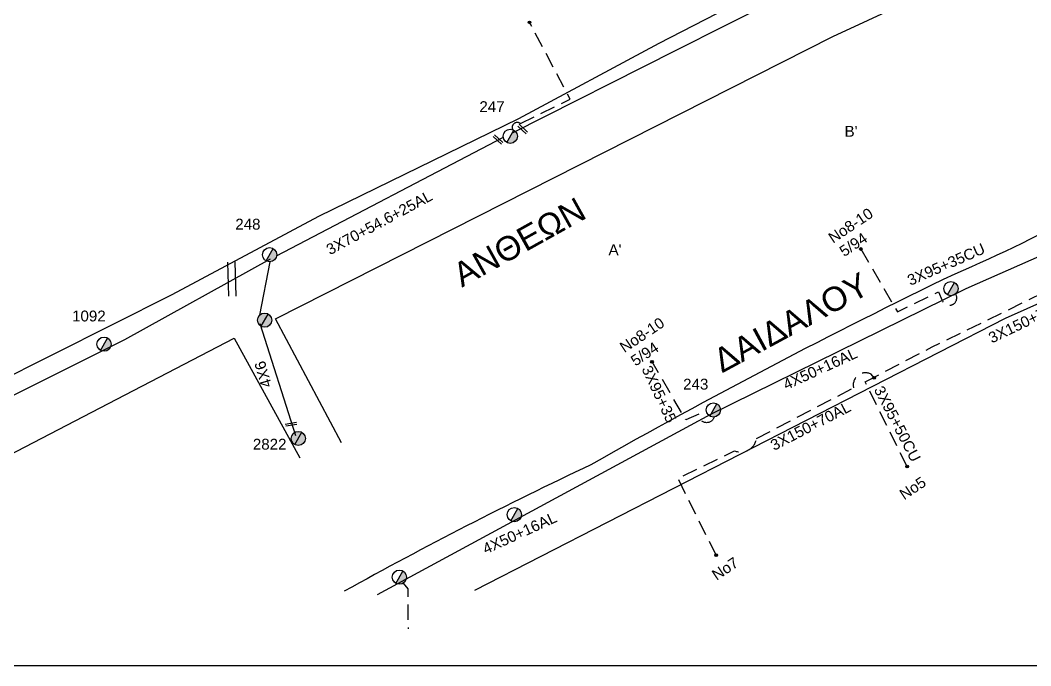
# Model space of a CAD drawing. Header units: millimetres. Extents: x 938 to 3112, y 793 to 1825.
# Drawn here: x 2677.2 to 2845.3, y 804.4 to 911.7 of the extents above; entities that cross this region are included whole.
import ezdxf
from ezdxf.enums import TextEntityAlignment as Align

# ---------------------------------------------------------------- set-up
doc = ezdxf.new("R2010")
doc.units = ezdxf.units.MM
doc.linetypes.add('DASHED', pattern=[19.05, 12.7, -6.35])
for name, color, linetype in [('Γέφυρες Εναερίου Δικτύου', 7, 'Continuous'), ('Γυμνά εναέρια ΧΤ και ΦΟΠ (3Φ)   4x50+16AL', 7, 'Continuous'), ('Επιγραφές - Σχήματα', 7, 'Continuous'), ('Καλώδια ΧΤ   3x150+70AL', 7, 'DASHED'), ('Καλώδια ΧΤ   3x95+35CU', 7, 'DASHED'), ('Καλώδια ΧΤ   3x95+50CU', 7, 'DASHED'), ('Μηχανική τομή', 7, 'Continuous'), ('Στύλος Ξύλινος', 7, 'Continuous'), ('Στύλος Ξύλινος @ 1', 7, 'Continuous'), ('Στύλος ΦΜ', 7, 'Continuous'), ('Στύλος ΦΜ @ 1', 7, 'Continuous'), ('Συνδέσεις', 7, 'Continuous'), ('Συνεστραμμένα ΧΤ   3x70+54.6+25AL', 7, 'SYN_LINE'), ('Τομή', 7, 'Continuous'), ('Υπόβαθρο ΔΕΗ', 7, 'Continuous')]:
    doc.layers.add(name, color=color, linetype=linetype)
doc.styles.get("Standard").update_dxf_attribs({"font": 'arial.ttf'})
doc.linetypes.add('SYN_LINE', pattern='A,0.5,-0.0001,["/\\/\\/\\/",Standard,S=0.1,R=0,X=0,Y=-0.05],-0.25', length=0.7501)

# ---------------------------------------------------------------- blocks, each defined once
blk = doc.blocks.new('ΥΠΑΡΧΩΝ ΤΣΙΜΕΝΤΕΝΙΟΣ ΣΤΥΛΟΣ')
at = {"layer": 'Στύλος ΦΜ'}
blk.add_hatch(color=256, dxfattribs=at).paths.add_polyline_path([(-1.29, -2.28, 0.574793), (2.62, 0, 0.268822), (1.3, 2.27)])
blk.add_line((-1.29, -2.28), (1.3, 2.27), dxfattribs=at)
blk.add_circle((0, 0), 2.62, dxfattribs=at)
at = {"layer": 'Στύλος ΦΜ', "flags": 4}
for tag, p in [('ΑΡΙΘΜΟΣ', (-4.68, 8.05)), ('ΤΥΠΟΣ', (-4.91, 3.03))]:
    blk.add_attdef(tag, p, '', height=4, dxfattribs=at)
blk = doc.blocks.new('ΤΟΜΗ')
at = {"layer": 'Τομή', "ltscale": 40}
for p, q in [((-5.68, 0), (5.68, 0)), ((5.68, -2.33), (-5.68, -2.33))]:
    blk.add_line(p, q, dxfattribs=at)
blk = doc.blocks.new('ΥΠΑΡΧΩΝ ΞΥΛΙΝΟΣ ΣΤΥΛΟΣ')
at = {"layer": 'Στύλος Ξύλινος'}
h = blk.add_hatch(color=7, dxfattribs=at)
h.paths.add_polyline_path([(-2.62, 0, 0.270008), (-1.29, -2.28), (1.3, 2.27, 0.576266)])
h.paths.add_polyline_path([(-1.29, -2.28, 0.574793), (2.62, 0, 0.268822), (1.3, 2.27)])
at = {"layer": 'Στύλος Ξύλινος', "color": 7}
blk.add_line((-1.29, -2.28), (1.3, 2.27), dxfattribs=at)
blk.add_circle((0, 0), 2.62, dxfattribs=at)
at = {"layer": 'Στύλος Ξύλινος', "flags": 4}
for tag, p in [('ΑΡΙΘΜΟΣ', (-4.91, 8.6)), ('ΤΥΠΟΣ', (-4.85, 3.39))]:
    blk.add_attdef(tag, p, '', height=4, dxfattribs=at)
blk = doc.blocks.new('ΜΗΧΑΝΙΚΗ ΤΟΜΗ')
at = {"layer": 'Μηχανική τομή', "ltscale": 40}
for p, q in [((-1.89, 0.78), (1.89, 0.78)), ((1.89, 0), (-1.89, 0))]:
    blk.add_line(p, q, dxfattribs=at)
blk = doc.blocks.new('_ΣΥΝΔΕΣΗ')
at = {"layer": 'Συνδέσεις', "linetype": 'SYN_LINE', "ltscale": 40}
blk.add_hatch(color=256, dxfattribs=at).paths.add_polyline_path([(0.5, -0.01, 1), (-0.5, -0.01, 1)])
at = {"layer": 'Συνδέσεις'}
blk.add_circle((0, -0.01), 0.5, dxfattribs=at)

msp = doc.modelspace()

# ---------------------------------------------------------------- linework, layer by layer
at = {"layer": 'Γέφυρες Εναερίου Δικτύου', "color": 151, "linetype": 'DASHED', "ltscale": 0.2, "flags": 128}
msp.add_lwpolyline([(2760.4, 894.5), (2768.66, 898.58), (2761.92, 911.34)], dxfattribs=at)
at = {"layer": 'Γέφυρες Εναερίου Δικτύου', "color": 151, "linetype": 'SYN_LINE', "ltscale": 20, "flags": 128}
msp.add_lwpolyline([(2723.05, 842.59), (2717.11, 861.21)], dxfattribs=at)
at = {"layer": 'Γέφυρες Εναερίου Δικτύου', "color": 2, "linetype": 'DASHED', "ltscale": 0.2}
msp.add_arc((2759.86, 893.87), 0.83, 49.4451, 205.7375, dxfattribs=at)
at = {"layer": 'Γυμνά εναέρια ΧΤ και ΦΟΠ (3Φ)   4x50+16AL', "color": 30, "flags": 128}
msp.add_lwpolyline([(2874.56, 888.17), (2874.56, 888.17), (2847.15, 872.64), (2834.46, 867.06), (2792.03, 846.17), (2736.59, 816.21)], dxfattribs=at)
at = {"layer": 'Γυμνά εναέρια ΧΤ και ΦΟΠ (3Φ)   4x50+16AL', "color": 30, "linetype": 'DASHED', "ltscale": 0.2, "flags": 128}
msp.add_lwpolyline([(2740.92, 818.14), (2741.66, 817.19), (2741.72, 810.53)], dxfattribs=at)
at = {"layer": 'Επιγραφές - Σχήματα'}
msp.add_lwpolyline([(974.02, 1807.96), (2963.81, 1807.96), (2963.81, 804.4), (974.02, 804.4)], close=True, dxfattribs=at)
at = {"layer": 'Καλώδια ΧΤ   3x150+70AL', "color": 2, "linetype": 'DASHED', "ltscale": 0.2}
msp.add_line((2799.68, 842.18), (2815.79, 850.59), dxfattribs=at)
at = {"layer": 'Καλώδια ΧΤ   3x150+70AL', "color": 2, "linetype": 'DASHED', "ltscale": 0.2, "flags": 128}
for points in [[(2817.73, 851.59), (2828.89, 857.41), (2860.75, 872.94, -0.461178), (2864.54, 875.33), (2887.48, 889.44)], [(2792.95, 822.77), (2786.59, 835.54), (2796, 840.13, 0.479863), (2799.68, 842.18)]]:
    msp.add_lwpolyline(points, format="xyb", dxfattribs=at)
at = {"layer": 'Καλώδια ΧΤ   3x95+35CU', "color": 30, "ltscale": 0.2, "flags": 128}
for points in [[(2817.02, 873.67), (2823.09, 863.22), (2829.89, 866.56), (2830.54, 865.13, 1.119846), (2832.76, 866.22, 2.949145)], [(2792.61, 845.74, -0.906312), (2790.05, 846.22), (2787.91, 845.25), (2782.28, 854.93)]]:
    msp.add_lwpolyline(points, format="xyb", dxfattribs=at)
at = {"layer": 'Καλώδια ΧΤ   3x95+50CU', "color": 2, "linetype": 'DASHED', "ltscale": 0.2, "flags": 128}
msp.add_lwpolyline([(2819.02, 852.17), (2819.22, 852.26), (2818.73, 852.84, 0.64681), (2815.79, 850.59)], format="xyb", dxfattribs=at)
msp.add_lwpolyline([(2824.69, 837.51), (2817.73, 851.59)], dxfattribs=at)
at = {"layer": 'Συνεστραμμένα ΧΤ   3x70+54.6+25AL', "color": 151, "linetype": 'SYN_LINE', "ltscale": 20, "flags": 128}
for points in [[(2759.06, 893), (2786.3, 906.69), (2818.86, 923.17), (2859.36, 943.23)], [(2719.86, 872.54), (2757.57, 892.25)]]:
    msp.add_lwpolyline(points, dxfattribs=at)
at = {"layer": 'Συνεστραμμένα ΧΤ   3x70+54.6+25AL', "color": 62, "linetype": 'SYN_LINE', "ltscale": 20, "flags": 128}
msp.add_lwpolyline([(2642.3, 832.45), (2694.64, 858.63), (2718.86, 872.02)], dxfattribs=at)
at = {"layer": 'Συνεστραμμένα ΧΤ   3x70+54.6+25AL', "color": 151, "linetype": 'SYN_LINE', "ltscale": 10, "flags": 128}
msp.add_lwpolyline([(2717.05, 862.69), (2718.78, 871.54)], dxfattribs=at)
at = {"layer": 'Υπόβαθρο ΔΕΗ', "flags": 128}
for points in [[(2572.65, 880.64), (2617.23, 821.23), (2649.75, 838.99), (2672.66, 851.15), (2702.49, 866.12), (2726.86, 879.15), (2760.13, 895.37), (2783.47, 907.9), (2829.67, 931.71), (2862.16, 947.38), (2843.44, 969.44), (2801.76, 1017.79), (2737.4, 979.78), (2678.52, 944.76), (2620.14, 908.85), (2572.65, 880.64)], [(2572.65, 880.64), (2617.23, 821.23), (2649.75, 838.99), (2672.66, 851.15), (2702.49, 866.12), (2726.86, 879.15), (2760.13, 895.37), (2783.47, 907.9), (2829.67, 931.71), (2862.16, 947.38), (2843.44, 969.44), (2801.76, 1017.79), (2737.4, 979.78), (2678.52, 944.76), (2620.14, 908.85), (2572.65, 880.64)], [(2752.81, 816.95), (2841.06, 862.15), (2851.87, 867.01), (2900.68, 896.27), (2928, 855.4), (2890.25, 816.03)], [(2752.81, 816.95), (2841.06, 862.15), (2851.87, 867.01), (2900.68, 896.27), (2928, 855.4), (2890.25, 816.03)], [(2629.1, 805.4), (2623.72, 812.57), (2712.78, 858.87), (2723.75, 838.93)], [(2712.78, 858.87), (2712.78, 858.87), (2723.75, 838.93)]]:
    msp.add_lwpolyline(points, dxfattribs=at)
msp.add_lwpolyline([(2730.66, 841.43), (2719.69, 862.07), (2812.34, 909), (2840.99, 922.26), (2868.55, 936.59), (2894.84, 904.5), (2875.57, 893.02, -0.047936), (2832.61, 869.5, 0.017023), (2772.11, 837.79, 0.017142), (2731.12, 816.78, 4.217945)], format="xyb", dxfattribs=at)
msp.add_lwpolyline([(2730.66, 841.43), (2719.69, 862.07), (2812.34, 909), (2840.99, 922.26), (2868.55, 936.59), (2894.84, 904.5), (2875.57, 893.02, -0.047936), (2832.61, 869.5, 0.017023), (2772.11, 837.79, 0.017142), (2731.12, 816.78, 4.217945)], format="xyb", dxfattribs=at)

# ---------------------------------------------------------------- block references
at = {"layer": 'Μηχανική τομή'}
for p, xscale, yscale, zscale, rotation in [((2760.91, 893.75), 0.5000000000000114, 0.5000000000000114, 0.5000000000000114, 137.1612717127414), ((2756.81, 892.02), 0.5000000000000114, 0.5000000000000114, 0.5000000000000114, 137.1612717127414), ((2722.24, 844.73), 0.4999999999998689, 0.4999999999998689, 0.4999999999998689, 189.2785770782142)]:
    msp.add_blockref('ΜΗΧΑΝΙΚΗ ΤΟΜΗ', p, dxfattribs=dict(at, xscale=xscale, yscale=yscale, zscale=zscale, rotation=rotation))
at = {"layer": 'Στύλος Ξύλινος @ 1', "ltscale": 40, "xscale": 0.4499999999998181, "yscale": 0.4499999999998181, "zscale": 0.4499999999998181}
msp.add_blockref('ΥΠΑΡΧΩΝ ΞΥΛΙΝΟΣ ΣΤΥΛΟΣ', (2717.87, 861.84), dxfattribs=at)
at = {"layer": 'Στύλος Ξύλινος @ 1', "ltscale": 40}
ref = msp.add_blockref('ΥΠΑΡΧΩΝ ΞΥΛΙΝΟΣ ΣΤΥΛΟΣ', (2723.46, 842.18), dxfattribs=dict(at, xscale=0.4499999999998181, yscale=0.4499999999998181, zscale=0.4499999999998181))
ref.add_attrib('ΑΡΙΘΜΟΣ', '2822', (2715.91, 840.32), dxfattribs={"layer": 'Στύλος Ξύλινος', "height": 1.8, "flags": 4})
at = {"layer": 'Στύλος ΦΜ @ 1', "ltscale": 40}
ref = msp.add_blockref('ΥΠΑΡΧΩΝ ΤΣΙΜΕΝΤΕΝΙΟΣ ΣΤΥΛΟΣ', (2758.72, 892.4), dxfattribs=dict(at, xscale=0.4499999999998181, yscale=0.4499999999998181, zscale=0.4499999999998181))
ref.add_attrib('ΤΥΠΟΣ', '247', (2753.58, 896.43), dxfattribs={"layer": 'Στύλος ΦΜ', "height": 1.8, "flags": 4})
ref = msp.add_blockref('ΥΠΑΡΧΩΝ ΤΣΙΜΕΝΤΕΝΙΟΣ ΣΤΥΛΟΣ', (2758.72, 892.4), dxfattribs=dict(at, xscale=0.4499999999998181, yscale=0.4499999999998181, zscale=0.4499999999998181))
ref.add_attrib('ΤΥΠΟΣ', '247', (2753.58, 896.43), dxfattribs={"layer": 'Στύλος ΦΜ', "height": 1.8, "flags": 4})
ref = msp.add_blockref('ΥΠΑΡΧΩΝ ΤΣΙΜΕΝΤΕΝΙΟΣ ΣΤΥΛΟΣ', (2718.7, 872.71), dxfattribs=dict(at, xscale=0.4499999999998181, yscale=0.4499999999998181, zscale=0.4499999999998181))
ref.add_attrib('ΤΥΠΟΣ', '248', (2712.99, 876.89), dxfattribs={"layer": 'Στύλος ΦΜ', "height": 1.8, "flags": 4})
ref = msp.add_blockref('ΥΠΑΡΧΩΝ ΤΣΙΜΕΝΤΕΝΙΟΣ ΣΤΥΛΟΣ', (2718.7, 872.71), dxfattribs=dict(at, xscale=0.4499999999998181, yscale=0.4499999999998181, zscale=0.4499999999998181))
ref.add_attrib('ΤΥΠΟΣ', '248', (2712.99, 876.89), dxfattribs={"layer": 'Στύλος ΦΜ', "height": 1.8, "flags": 4})
at = {"layer": 'Στύλος ΦΜ @ 1', "ltscale": 40, "xscale": 0.4499999999998181, "yscale": 0.4499999999998181, "zscale": 0.4499999999998181}
for p in [(2831.99, 867.08), (2831.99, 867.08), (2759.39, 829.52), (2759.39, 829.52), (2740.28, 819.12), (2740.28, 819.12)]:
    msp.add_blockref('ΥΠΑΡΧΩΝ ΤΣΙΜΕΝΤΕΝΙΟΣ ΣΤΥΛΟΣ', p, dxfattribs=at)
at = {"layer": 'Στύλος ΦΜ @ 1', "ltscale": 40}
ref = msp.add_blockref('ΥΠΑΡΧΩΝ ΤΣΙΜΕΝΤΕΝΙΟΣ ΣΤΥΛΟΣ', (2691.17, 857.85), dxfattribs=dict(at, xscale=0.4499999999998181, yscale=0.4499999999998181, zscale=0.4499999999998181))
ref.add_attrib('ΤΥΠΟΣ', '1092', (2685.85, 861.63), dxfattribs={"layer": 'Στύλος ΦΜ', "height": 1.8, "flags": 4})
ref = msp.add_blockref('ΥΠΑΡΧΩΝ ΤΣΙΜΕΝΤΕΝΙΟΣ ΣΤΥΛΟΣ', (2691.17, 857.85), dxfattribs=dict(at, xscale=0.4499999999998181, yscale=0.4499999999998181, zscale=0.4499999999998181))
ref.add_attrib('ΤΥΠΟΣ', '1092', (2685.85, 861.63), dxfattribs={"layer": 'Στύλος ΦΜ', "height": 1.8, "flags": 4})
ref = msp.add_blockref('ΥΠΑΡΧΩΝ ΤΣΙΜΕΝΤΕΝΙΟΣ ΣΤΥΛΟΣ', (2792.49, 846.91), dxfattribs=dict(at, xscale=0.4499999999998181, yscale=0.4499999999998181, zscale=0.4499999999998181))
ref.add_attrib('ΤΥΠΟΣ', '243', (2787.45, 850.3), dxfattribs={"layer": 'Στύλος ΦΜ', "height": 1.8, "flags": 4})
ref = msp.add_blockref('ΥΠΑΡΧΩΝ ΤΣΙΜΕΝΤΕΝΙΟΣ ΣΤΥΛΟΣ', (2792.49, 846.91), dxfattribs=dict(at, xscale=0.4499999999998181, yscale=0.4499999999998181, zscale=0.4499999999998181))
ref.add_attrib('ΤΥΠΟΣ', '243', (2787.45, 850.3), dxfattribs={"layer": 'Στύλος ΦΜ', "height": 1.8, "flags": 4})
at = {"layer": 'Συνδέσεις', "xscale": 0.4500000000000455, "yscale": 0.4500000000000455, "zscale": 0.4500000000000455}
for p in [(2761.92, 911.34), (2817.02, 873.67), (2782.28, 854.93), (2819.22, 852.27), (2824.69, 837.51), (2792.95, 822.77)]:
    msp.add_blockref('_ΣΥΝΔΕΣΗ', p, dxfattribs=at)
at = {"layer": 'Τομή', "xscale": 0.49999999999998, "yscale": 0.49999999999998, "zscale": 0.49999999999998, "rotation": 91.50876526330107}
msp.add_blockref('ΤΟΜΗ', (2711.83, 868.66), dxfattribs=at)
msp.add_blockref('ΤΟΜΗ', (2711.83, 868.66), dxfattribs=at)

# ---------------------------------------------------------------- texts
at = {"layer": 'Γέφυρες Εναερίου Δικτύου', "linetype": 'DASHED', "ltscale": 0.2, "insert": (2717.38, 850.42), "char_height": 1.8, "width": 10.8079, "attachment_point": 1, "rotation": 106.2225}
msp.add_mtext('4Χ6', dxfattribs=at)
at = {"layer": 'Γυμνά εναέρια ΧΤ και ΦΟΠ (3Φ)   4x50+16AL'}
for p in [(2810.23, 853.77), (2760.27, 826.47)]:
    msp.add_text('4X50+16AL', height=1.8, rotation=24.5845, dxfattribs=at).set_placement(p, align=Align.MIDDLE)
at = {"layer": 'Επιγραφές - Σχήματα', "color": 1, "linetype": 'Continuous', "ltscale": 0.2, "char_height": 1.8, "width": 4.4034, "attachment_point": 1}
for s, insert in [("Β'", (2814.3, 894.13)), ("Α'", (2775.05, 874.44))]:
    msp.add_mtext(s, dxfattribs=dict(at, insert=insert))
at = {"layer": 'Επιγραφές - Σχήματα', "linetype": 'DASHED', "ltscale": 0.2, "attachment_point": 1}
for s, insert, char_height, width, rotation in [('ΑΝΘΕΩΝ', (2748.72, 870.72), 4, 48.5909, 29.1388), ('Νο8-10', (2811.38, 876.03), 1.8, 10.8079, 33.8175), ('5/94', (2813.22, 873.8), 1.8, 10.8079, 33.8175), ('ΔΑΙΔΑΛΟΥ', (2792.01, 856.5), 4, 48.5909, 28.4289), ('Νο8-10', (2776.69, 857.84), 1.8, 10.8079, 33.8175), ('5/94', (2778.52, 855.61), 1.8, 10.8079, 33.8175), ('Νο5', (2823.21, 833.38), 1.8, 10.8079, 33.8175), ('Νο7', (2792.02, 820), 1.8, 10.8079, 33.8175)]:
    msp.add_mtext(s, dxfattribs=dict(at, insert=insert, char_height=char_height, width=width, rotation=rotation))
at = {"layer": 'Καλώδια ΧΤ   3x150+70AL', "ltscale": 0.2}
for rotation, p in [(25.5942, (2844.98, 861.92)), (27.4174, (2808.64, 844.26))]:
    msp.add_text('3X150+70AL', height=1.8, rotation=rotation, dxfattribs=at).set_placement(p, align=Align.MIDDLE)
at = {"layer": 'Καλώδια ΧΤ   3x95+35CU', "ltscale": 0.2}
for s, rotation, p in [('3X95+35CU', 23.6431, (2831.18, 871.12)), ('3X95+35', 295.1358, (2783.47, 849.55))]:
    msp.add_text(s, height=1.8, rotation=rotation, dxfattribs=at).set_placement(p, align=Align.MIDDLE)
at = {"layer": 'Καλώδια ΧΤ   3x95+50CU', "ltscale": 0.2}
msp.add_text('3X95+50CU', height=1.8, rotation=297.3722, dxfattribs=at).set_placement((2823.09, 844.61), align=Align.MIDDLE)
at = {"layer": 'Συνεστραμμένα ΧΤ   3x70+54.6+25AL', "ltscale": 20}
msp.add_text('3X70+54.6+25AL', height=1.8, rotation=28.3642, dxfattribs=at).set_placement((2736.92, 878.06), align=Align.MIDDLE)

doc.saveas('drawing.dxf')
